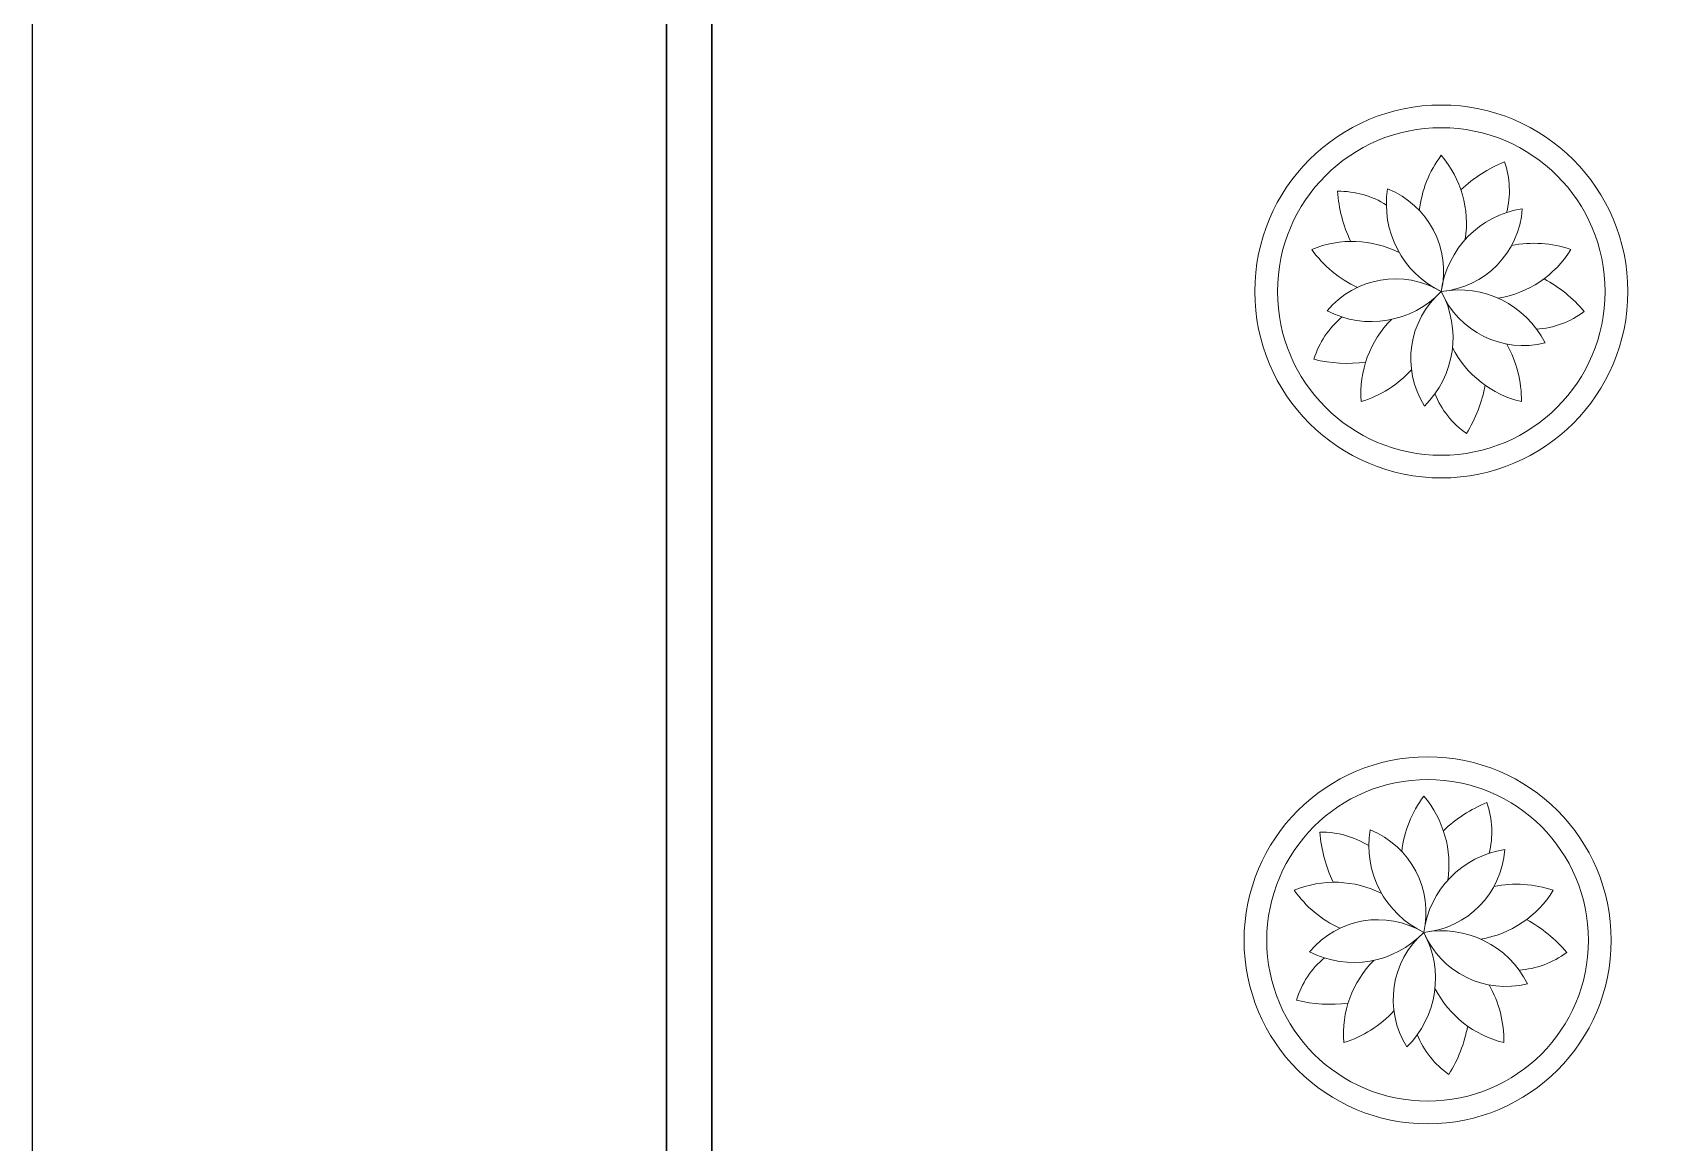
# Model space of a CAD drawing. Header units: millimetres. Extents: x 3348.1 to 3362.1, y 2027.4 to 2066.8.
# Drawn here: x 3348.07 to 3355.26, y 2036.76 to 2041.65 of the extents above; entities that cross this region are included whole.
import ezdxf

# ---------------------------------------------------------------- set-up
doc = ezdxf.new("R2010")
doc.units = ezdxf.units.MM
doc.layers.add('FUR', color=13, linetype='Continuous')
doc.styles.add('ATT', font='')
doc.styles.get('ATT').set_extended_font_data('B Yagut')

# ---------------------------------------------------------------- blocks, each defined once
blk = doc.blocks.new('02PPLT03')
at = {"color": 114, "linetype": 'ByBlock', "lineweight": 9, "true_color": 0x139b48}
for centre, radius, start, end in [((0.3333, 0.25), 0.4167, 143.1301, 173.49315), ((-0.2917, 0.25), 0.3841, 351.1324, 40.6013), ((0.4278, -0.0033), 0.518, 112.21052, 133.35141), ((-0.0728, 0.3699), 0.3227, 345.50863, 19.24757), ((-0.3742, 0.0451), 0.3227, 57.50863, 91.24757), ((0.1354, 0.4058), 0.518, 184.21051, 205.35141), ((0.1524, 0.3197), 0.3542, 170.77608, 244.51587), ((-0.3182, 0.0732), 0.3265, 347.04468, 68.24727), ((-0.0287, 0.3253), 0.3265, 275.04468, 356.24727), ((0.3511, -0.0461), 0.3542, 98.77608, 172.51587), ((-0.3279, -0.2001), 0.3841, 63.1324, 112.60129), ((-0.1348, 0.3943), 0.4167, 215.1301, 245.49315), ((0.1476, 0.3546), 0.3841, 279.1324, 328.60129), ((0.3408, -0.2398), 0.4167, 71.1301, 101.49315), ((-0.168, -0.28), 0.3265, 59.04468, 140.24727), ((-0.257, 0.2437), 0.3542, 242.77608, 316.51587), ((-0.3112, -0.1691), 0.3542, 314.77608, 28.51587), ((0.0646, -0.3482), 0.3542, 26.77608, 100.51587), ((0.3005, 0.1278), 0.3265, 203.04468, 284.24727), ((0.129, -0.4079), 0.518, 40.21052, 61.35141), ((0.2144, -0.2463), 0.3265, 131.04468, 212.24727), ((-0.1585, -0.342), 0.3227, 129.50863, 163.24757), ((0.089, -0.3737), 0.3841, 135.1324, 184.60129), ((0.3293, 0.1835), 0.3227, 273.50863, 307.24757), ((0.3829, -0.0308), 0.3841, 207.1324, 256.60129), ((-0.1227, -0.3982), 0.4167, 359.1301, 29.49315), ((-0.3441, 0.2541), 0.518, 256.21051, 277.35141), ((-0.4166, -0.0063), 0.4167, 287.1301, 317.49315), ((-0.348, -0.2487), 0.518, 328.21051, 349.35141), ((0.2763, -0.2564), 0.3227, 201.50863, 235.24757)]:
    blk.add_arc(centre, radius, start, end, dxfattribs=at)
at = {"color": 0, "linetype": 'ByBlock', "lineweight": 9, "style": 'ATT'}
for tag, p, flags in [('ITEM', (0, -2.25), 3), ('ROOM_NUMBER', (0, -3.5833), 1)]:
    blk.add_attdef(tag, p, '', height=1, dxfattribs=dict(at, flags=flags))

msp = doc.modelspace()

# ---------------------------------------------------------------- linework, layer by layer
at = {"lineweight": 30}
for p, q in [((3350.8636, 2044.0934), (3350.8636, 2034.0934)), ((3351.0636, 2044.0934), (3351.0636, 2034.2934))]:
    msp.add_line(p, q, dxfattribs=at)
msp.add_lwpolyline([(3348.0714, 2066.8257), (3362.1041, 2066.8257), (3362.1041, 2033.4664), (3348.0714, 2033.4664)], close=True)
at = {"lineweight": 9}
for centre, radius in [((3354.2768, 2040.5104), 0.8216), ((3354.2768, 2040.5104), 0.7216), ((3354.2165, 2037.6516), 0.8085), ((3354.2165, 2037.6516), 0.7085)]:
    msp.add_circle(centre, radius, dxfattribs=at)

# ---------------------------------------------------------------- block references
at = {"layer": 'FUR', "xscale": 1.199999999999818, "yscale": 1.199999999999818, "zscale": 1.199999999999818}
for p in [(3354.2768, 2040.5104), (3354.1995, 2037.6866)]:
    msp.add_blockref('02PPLT03', p, dxfattribs=at)

doc.saveas('drawing.dxf')
